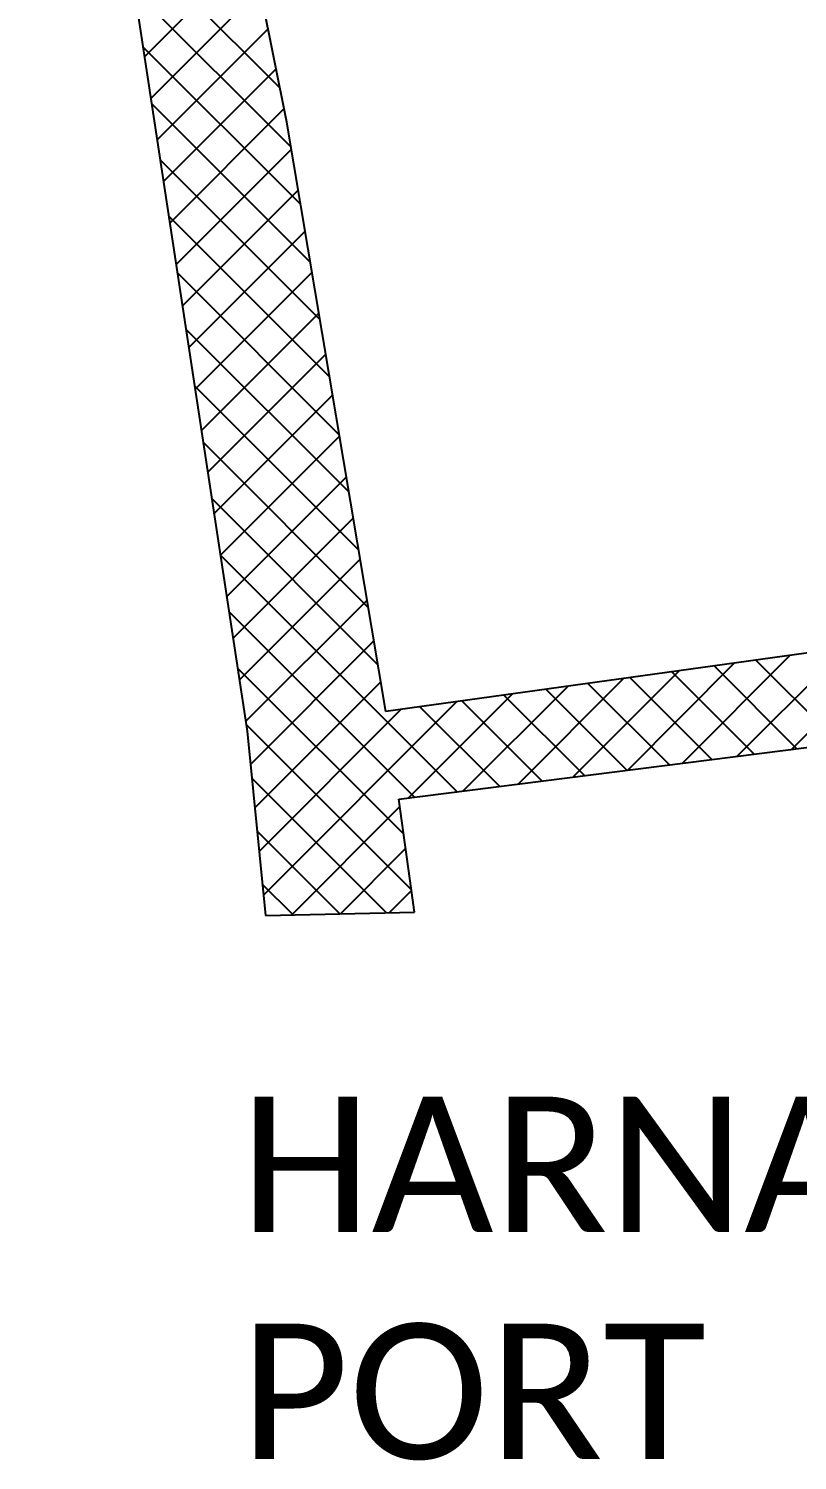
# Model space of a CAD drawing. Header units: metres. Extents: x 297490 to 300643, y 1968189 to 1972555.
# Drawn here: x 297490.4 to 297547.2, y 1970049.3 to 1970155.1 of the extents above; entities that cross this region are included whole.
import ezdxf

# ---------------------------------------------------------------- set-up
doc = ezdxf.new("R2010")
doc.units = ezdxf.units.M
doc.header["$MEASUREMENT"] = 0
doc.layers.add('PORT', color=5, linetype='Continuous')
doc.layers.add('PORT TEXT', color=7, linetype='Continuous')
doc.styles.get("Standard").update_dxf_attribs({"font": 'calibri.ttf'})

msp = doc.modelspace()

# ---------------------------------------------------------------- linework, layer by layer
at = {"layer": 'PORT'}
for p, q in [((297490.4, 1970209.05), (297506.55, 1970103.17)), ((297509.47, 1970148.16), (297506.4, 1970163.54)), ((297516.79, 1970104.62), (297509.47, 1970148.16)), ((297554.87, 1970109.9), (297516.79, 1970104.62)), ((297506.55, 1970103.17), (297507.89, 1970089.54)), ((297517.74, 1970098.15), (297555.83, 1970102.97)), ((297518.91, 1970089.8), (297517.74, 1970098.15)), ((297507.89, 1970089.54), (297518.91, 1970089.8))]:
    msp.add_line(p, q, dxfattribs=at)
at = {"layer": 'PORT', "linetype": 'Continuous'}
for p, q in [((297508.98, 1970150.65), (297497.57, 1970162.06)), ((297498.95, 1970152.97), (297506.92, 1970160.94)), ((297509.79, 1970146.31), (297498.2, 1970157.89)), ((297499.42, 1970149.91), (297507.51, 1970157.99)), ((297499.89, 1970146.84), (297508.1, 1970155.05)), ((297510.5, 1970142.06), (297498.84, 1970153.72)), ((297500.36, 1970143.77), (297508.69, 1970152.1)), ((297511.21, 1970137.81), (297499.48, 1970149.54)), ((297500.83, 1970140.7), (297509.28, 1970149.15)), ((297501.29, 1970137.64), (297509.81, 1970146.15)), ((297511.93, 1970133.56), (297500.11, 1970145.37)), ((297501.76, 1970134.57), (297510.32, 1970143.13)), ((297512.64, 1970129.31), (297500.75, 1970141.2)), ((297502.23, 1970131.5), (297510.83, 1970140.1)), ((297513.35, 1970125.06), (297501.39, 1970137.03)), ((297502.7, 1970128.43), (297511.34, 1970137.07)), ((297503.17, 1970125.37), (297511.84, 1970134.04)), ((297514.07, 1970120.81), (297502.02, 1970132.86)), ((297503.63, 1970122.3), (297512.35, 1970131.02)), ((297514.78, 1970116.56), (297502.66, 1970128.68)), ((297504.1, 1970119.23), (297512.86, 1970127.99)), ((297504.57, 1970116.16), (297513.37, 1970124.96)), ((297515.49, 1970112.31), (297503.3, 1970124.51)), ((297505.04, 1970113.1), (297513.88, 1970121.94)), ((297516.21, 1970108.07), (297503.93, 1970120.34)), ((297505.51, 1970110.03), (297514.39, 1970118.91)), ((297522.05, 1970098.69), (297504.57, 1970116.17)), ((297505.98, 1970106.96), (297514.89, 1970115.88)), ((297506.44, 1970103.89), (297515.4, 1970112.85)), ((297518.91, 1970098.29), (297505.21, 1970111.99)), ((297506.79, 1970100.71), (297515.91, 1970109.83)), ((297542.75, 1970101.31), (297550.78, 1970109.34)), ((297534.66, 1970100.29), (297542.56, 1970108.2)), ((297538.7, 1970100.8), (297546.67, 1970108.77)), ((297547.15, 1970101.87), (297541.04, 1970107.98)), ((297518.11, 1970095.56), (297505.84, 1970107.82)), ((297526.56, 1970099.26), (297534.35, 1970107.06)), ((297530.61, 1970099.77), (297538.46, 1970107.63)), ((297540.87, 1970101.08), (297534.83, 1970107.12)), ((297544.01, 1970101.47), (297537.93, 1970107.55)), ((297507.11, 1970097.49), (297516.42, 1970106.8)), ((297518.46, 1970098.24), (297526.14, 1970105.92)), ((297522.51, 1970098.75), (297530.25, 1970106.49)), ((297531.46, 1970099.88), (297525.51, 1970105.83)), ((297534.6, 1970100.28), (297528.62, 1970106.26)), ((297537.74, 1970100.68), (297531.72, 1970106.69)), ((297507.43, 1970094.27), (297517.93, 1970104.78)), ((297507.74, 1970091.05), (297522.04, 1970105.35)), ((297525.18, 1970099.09), (297519.3, 1970104.97)), ((297528.32, 1970099.49), (297522.41, 1970105.4)), ((297518.68, 1970091.45), (297506.48, 1970103.65)), ((297516.84, 1970089.75), (297506.89, 1970099.7)), ((297509.81, 1970089.58), (297517.82, 1970097.6)), ((297513.39, 1970089.67), (297507.28, 1970095.78)), ((297513.43, 1970089.67), (297518.25, 1970094.49)), ((297509.94, 1970089.59), (297507.66, 1970091.86)), ((297517.05, 1970089.76), (297518.69, 1970091.39))]:
    msp.add_line(p, q, dxfattribs=at)
at = {"layer": 'PORT', "color": 5, "linetype": 'Continuous'}
for p, q in [((297546.8, 1970101.83), (297554.87, 1970109.89)), ((297550.29, 1970102.27), (297544.14, 1970108.41))]:
    msp.add_line(p, q, dxfattribs=at)

# ---------------------------------------------------------------- texts
at = {"layer": 'PORT TEXT'}
for s, p in [('HARNAI', (297506.02, 1970066.17)), ('PORT', (297506.02, 1970049.4))]:
    msp.add_text(s, height=10, dxfattribs=at).set_placement(p)

doc.saveas('drawing.dxf')
